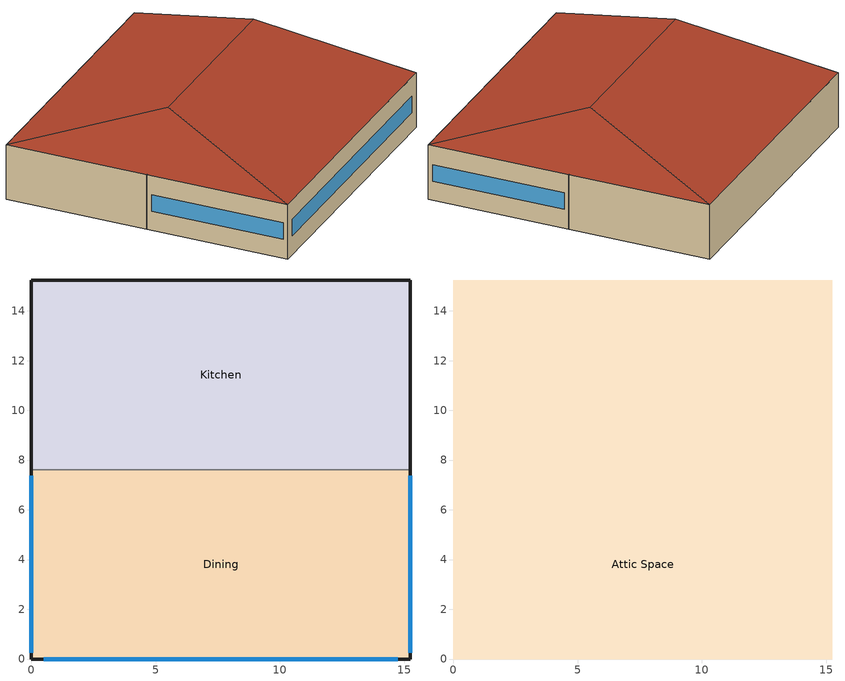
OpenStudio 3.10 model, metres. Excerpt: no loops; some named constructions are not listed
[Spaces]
Dining
 floor ground (Dining_Floor Base_CZ12-SlabOnOrBelowGradeF073): 15.24,7.62 15.24,0 0,0 0,7.62 z0
 wall outside (Base_CZ12-NonresMetalFrameWallU055): 0,7.62 0,0 15.24,0 15.24,7.62 z0:3.05
 wall to Kitchen (NACM_Interior Wall): 15.24,7.62 0,7.62 z0:3.05
 window (Base_AllCZ_FixedWindowU34): 15.24,0.25 15.24,7.37 / 0.51,0 14.74,0 / 0,7.37 0,0.25 z1.07:1.98
Kitchen
 floor ground (Kitchen_Floor Base_CZ12-SlabOnOrBelowGradeF073): 15.24,15.24 15.24,7.62 0,7.62 0,15.24 z0
 wall outside (Base_CZ12-NonresMetalFrameWallU055): 15.24,7.62 15.24,15.24 0,15.24 0,7.62 z0:3.05
Attic Space
 floor to Dining (NACM_Drop Ceiling): 15.24,7.62 15.24,0 0,0 0,7.62 z3.05
 floor to Kitchen (NACM_Drop Ceiling): 15.24,15.24 15.24,7.62 0,7.62 0,15.24 z3.05
 roof outside (Base_CZ12-SteepNonresWoodFramingAndOtherRoofU028): 12.7,7.62,5.59 15.24,0,3.05 15.24,15.24,3.05; 12.7,7.62,5.59 15.24,15.24,3.05 0,15.24,3.05 2.54,7.62,5.59; 2.54,7.62,5.59 0,0,3.05 15.24,0,3.05 12.7,7.62,5.59; 2.54,7.62,5.59 0,15.24,3.05 0,0,3.05
[SizingPeriod:DesignDay] Barometric Pressure {Pa}=100663; Wind Speed {m/s}=0.6; Wind Direction {deg}=260; Rain Indicator=No; Snow Indicator=No; Day of Month=21; Day Type=SummerDesignDay; Daylight Saving Time Indicator=No; Humidity Condition Type=Wetbulb; Dry-Bulb Temperature Range Modifier Type=DefaultMultipliers; Solar Model Indicator=ASHRAETau
Name | Maximum Dry-Bulb Temperature {C} | Daily Dry-Bulb Temperature Range {deltaC} | Month | Wetbulb or DewPoint at Maximum Dry-Bulb {C} | ASHRAE Clear Sky Optical Depth for Beam Irradiance | ASHRAE Clear Sky Optical Depth for Diffuse Irradiance
LOS ANGELES USC  September .4% Condns DB=>MCWB | 36.3 | 9.8 | 9 | 20.1 | 0.369 | 2.465
LOS ANGELES USC  October .4% Condns DB=>MCWB | 35.2 | 9.9 | 10 | 16.8 | 0.38 | 2.397
LOS ANGELES USC  November .4% Condns DB=>MCWB | 31.9 | 10.4 | 11 | 15.4 | 0.325 | 2.558
[Schedule:Day]
RestaurantGasEquipSat: 1, 0, 0.5, 2, 0, 0, 3, 0, 0, 4, 0, 0, 5, 0, 0, 6, 0, 0, 7, 0, 0, 8, 0, 0, 9, 0, 0.5, 10, 0, 0.5, 11, 0, 0.9, 12, 0, 0.9, 13, 0, 0.9, 14, 0, 0.9, 15, 0, 0.75, 16, 0, 0.75, 17, 0, 0.75, 18, 0, 0.9, 19, 0, 0.9, 20, 0, 0.9, 21, 0, 0.9, 22, 0, 0.75, 23, 0, 0.75, 24, 0, 0.5
RestaurantServiceHotWaterSun: 1, 0, 0.25, 2, 0, 0.2, 3, 0, 0.2, 4, 0, 0, 5, 0, 0, 6, 0, 0, 7, 0, 0, 8, 0, 0, 9, 0, 0, 10, 0, 0, 11, 0, 0.5, 12, 0, 0.5, 13, 0, 0.4, 14, 0, 0.4, 15, 0, 0.3, 16, 0, 0.3, 17, 0, 0.3, 18, 0, 0.4, 19, 0, 0.5, 20, 0, 0.5, 21, 0, 0.4, 22, 0, 0.5, 23, 0, 0.4, 24, 0, 0.2
RestaurantServiceHotWaterWD: 1, 0, 0.2, 2, 0, 0.15, 3, 0, 0.15, 4, 0, 0, 5, 0, 0, 6, 0, 0, 7, 0, 0, 8, 0, 0.6, 9, 0, 0.55, 10, 0, 0.45, 11, 0, 0.4, 12, 0, 0.45, 13, 0, 0.4, 14, 0, 0.35, 15, 0, 0.3, 16, 0, 0.3, 17, 0, 0.3, 18, 0, 0.4, 19, 0, 0.55, 20, 0, 0.6, 21, 0, 0.5, 22, 0, 0.55, 23, 0, 0.45, 24, 0, 0.25
RestaurantServiceHotWaterSat: 1, 0, 0.2, 2, 0, 0.15, 3, 0, 0.15, 4, 0, 0, 5, 0, 0, 6, 0, 0, 7, 0, 0, 8, 0, 0, 9, 0, 0, 10, 0, 0.5, 11, 0, 0.45, 12, 0, 0.5, 13, 0, 0.5, 14, 0, 0.45, 15, 0, 0.4, 16, 0, 0.4, 17, 0, 0.35, 18, 0, 0.4, 19, 0, 0.55, 20, 0, 0.55, 21, 0, 0.5, 22, 0, 0.55, 23, 0, 0.4, 24, 0, 0.3
RestaurantHVACAvailSun; DiningOAControl Schedule Week 1 Sunday; DiningOAControl Schedule Week 1 Holiday; DiningOAControl Schedule Week 1 Custom 1; DiningOAControl Schedule Week 1 Custom 2; Kitchen OAControl Schedule Week 1 Sunday; Kitchen OAControl Schedule Week 1 Holiday; Kitchen OAControl Schedule Week 1 Custom 1; Kitchen OAControl Schedule Week 1 Custom 2: 1, 0, 1, 2, 0, 1, 3, 0, 1, 4, 0, 0, 5, 0, 0, 6, 0, 0, 7, 0, 0, 8, 0, 0, 9, 0, 0, 10, 0, 1, 11, 0, 1, 12, 0, 1, 13, 0, 1, 14, 0, 1, 15, 0, 1, 16, 0, 1, 17, 0, 1, 18, 0, 1, 19, 0, 1, 20, 0, 1, 21, 0, 1, 22, 0, 1, 23, 0, 1, 24, 0, 1
RestaurantHVACAvailWD; DiningOAControl Schedule Week 1 Monday; DiningOAControl Schedule Week 1 Tuesday; DiningOAControl Schedule Week 1 Wednesday; DiningOAControl Schedule Week 1 Thursday; DiningOAControl Schedule Week 1 Friday; Kitchen OAControl Schedule Week 1 Monday; Kitchen OAControl Schedule Week 1 Tuesday; Kitchen OAControl Schedule Week 1 Wednesday; Kitchen OAControl Schedule Week 1 Thursday; Kitchen OAControl Schedule Week 1 Friday: 1, 0, 1, 2, 0, 1, 3, 0, 1, 4, 0, 0, 5, 0, 0, 6, 0, 0, 7, 0, 1, 8, 0, 1, 9, 0, 1, 10, 0, 1, 11, 0, 1, 12, 0, 1, 13, 0, 1, 14, 0, 1, 15, 0, 1, 16, 0, 1, 17, 0, 1, 18, 0, 1, 19, 0, 1, 20, 0, 1, 21, 0, 1, 22, 0, 1, 23, 0, 1, 24, 0, 1
RestaurantHVACAvailSat; DiningOAControl Schedule Week 1 Saturday; Kitchen OAControl Schedule Week 1 Saturday: 1, 0, 1, 2, 0, 1, 3, 0, 1, 4, 0, 0, 5, 0, 0, 6, 0, 0, 7, 0, 0, 8, 0, 0, 9, 0, 1, 10, 0, 1, 11, 0, 1, 12, 0, 1, 13, 0, 1, 14, 0, 1, 15, 0, 1, 16, 0, 1, 17, 0, 1, 18, 0, 1, 19, 0, 1, 20, 0, 1, 21, 0, 1, 22, 0, 1, 23, 0, 1, 24, 0, 1
AllOnHVACAvailDay; DiningOAControl Schedule Week 1 Summer; DiningOAControl Schedule Week 1 Winter; Kitchen OAControl Schedule Week 1 Summer; Kitchen OAControl Schedule Week 1 Winter: 1, 0, 1, 2, 0, 1, 3, 0, 1, 4, 0, 1, 5, 0, 1, 6, 0, 1, 7, 0, 1, 8, 0, 1, 9, 0, 1, 10, 0, 1, 11, 0, 1, 12, 0, 1, 13, 0, 1, 14, 0, 1, 15, 0, 1, 16, 0, 1, 17, 0, 1, 18, 0, 1, 19, 0, 1, 20, 0, 1, 21, 0, 1, 22, 0, 1, 23, 0, 1, 24, 0, 1
RestaurantClgSetptSun: 1, 0, 23.8889, 2, 0, 23.8889, 3, 0, 23.8889, 4, 0, 29.4444, 5, 0, 29.4444, 6, 0, 29.4444, 7, 0, 29.4444, 8, 0, 29.4444, 9, 0, 29.4444, 10, 0, 23.8889, 11, 0, 23.8889, 12, 0, 23.8889, 13, 0, 23.8889, 14, 0, 23.8889, 15, 0, 23.8889, 16, 0, 23.8889, 17, 0, 23.8889, 18, 0, 23.8889, 19, 0, 23.8889, 20, 0, 23.8889, 21, 0, 23.8889, 22, 0, 23.8889, 23, 0, 23.8889, 24, 0, 23.8889
RestaurantClgSetptWD: 1, 0, 23.8889, 2, 0, 23.8889, 3, 0, 23.8889, 4, 0, 29.4444, 5, 0, 29.4444, 6, 0, 29.4444, 7, 0, 23.8889, 8, 0, 23.8889, 9, 0, 23.8889, 10, 0, 23.8889, 11, 0, 23.8889, 12, 0, 23.8889, 13, 0, 23.8889, 14, 0, 23.8889, 15, 0, 23.8889, 16, 0, 23.8889, 17, 0, 23.8889, 18, 0, 23.8889, 19, 0, 23.8889, 20, 0, 23.8889, 21, 0, 23.8889, 22, 0, 23.8889, 23, 0, 23.8889, 24, 0, 23.8889
RestaurantClgSetptSat: 1, 0, 23.8889, 2, 0, 23.8889, 3, 0, 23.8889, 4, 0, 29.4444, 5, 0, 29.4444, 6, 0, 29.4444, 7, 0, 29.4444, 8, 0, 29.4444, 9, 0, 23.8889, 10, 0, 23.8889, 11, 0, 23.8889, 12, 0, 23.8889, 13, 0, 23.8889, 14, 0, 23.8889, 15, 0, 23.8889, 16, 0, 23.8889, 17, 0, 23.8889, 18, 0, 23.8889, 19, 0, 23.8889, 20, 0, 23.8889, 21, 0, 23.8889, 22, 0, 23.8889, 23, 0, 23.8889, 24, 0, 23.8889
RestaurantHtgSetptSun: 1, 0, 21.1111, 2, 0, 21.1111, 3, 0, 21.1111, 4, 0, 15.5556, 5, 0, 15.5556, 6, 0, 15.5556, 7, 0, 15.5556, 8, 0, 15.5556, 9, 0, 15.5556, 10, 0, 21.1111, 11, 0, 21.1111, 12, 0, 21.1111, 13, 0, 21.1111, 14, 0, 21.1111, 15, 0, 21.1111, 16, 0, 21.1111, 17, 0, 21.1111, 18, 0, 21.1111, 19, 0, 21.1111, 20, 0, 21.1111, 21, 0, 21.1111, 22, 0, 21.1111, 23, 0, 21.1111, 24, 0, 21.1111
RestaurantHtgSetptWD: 1, 0, 21.1111, 2, 0, 21.1111, 3, 0, 21.1111, 4, 0, 15.5556, 5, 0, 15.5556, 6, 0, 15.5556, 7, 0, 21.1111, 8, 0, 21.1111, 9, 0, 21.1111, 10, 0, 21.1111, 11, 0, 21.1111, 12, 0, 21.1111, 13, 0, 21.1111, 14, 0, 21.1111, 15, 0, 21.1111, 16, 0, 21.1111, 17, 0, 21.1111, 18, 0, 21.1111, 19, 0, 21.1111, 20, 0, 21.1111, 21, 0, 21.1111, 22, 0, 21.1111, 23, 0, 21.1111, 24, 0, 21.1111
RestaurantHtgSetptSat: 1, 0, 21.1111, 2, 0, 21.1111, 3, 0, 21.1111, 4, 0, 15.5556, 5, 0, 15.5556, 6, 0, 15.5556, 7, 0, 15.5556, 8, 0, 15.5556, 9, 0, 21.1111, 10, 0, 21.1111, 11, 0, 21.1111, 12, 0, 21.1111, 13, 0, 21.1111, 14, 0, 21.1111, 15, 0, 21.1111, 16, 0, 21.1111, 17, 0, 21.1111, 18, 0, 21.1111, 19, 0, 21.1111, 20, 0, 21.1111, 21, 0, 21.1111, 22, 0, 21.1111, 23, 0, 21.1111, 24, 0, 21.1111
RestaurantExhaustHoodEqualOrLessThan5000cfmSun: 1, 0, 0, 2, 0, 0, 3, 0, 0, 4, 0, 0, 5, 0, 0, 6, 0, 0, 7, 0, 0, 8, 0, 0, 9, 0, 0, 10, 0, 1, 11, 0, 1, 12, 0, 1, 13, 0, 1, 14, 0, 1, 15, 0, 1, 16, 0, 1, 17, 0, 1, 18, 0, 1, 19, 0, 1, 20, 0, 0, 21, 0, 0, 22, 0, 0, 23, 0, 0, 24, 0, 0
RestaurantExhaustHoodEqualOrLessThan5000cfmWD: 1, 0, 0, 2, 0, 0, 3, 0, 0, 4, 0, 0, 5, 0, 0, 6, 0, 0, 7, 0, 1, 8, 0, 1, 9, 0, 1, 10, 0, 1, 11, 0, 1, 12, 0, 1, 13, 0, 1, 14, 0, 1, 15, 0, 1, 16, 0, 1, 17, 0, 1, 18, 0, 1, 19, 0, 1, 20, 0, 0, 21, 0, 0, 22, 0, 0, 23, 0, 0, 24, 0, 0
RestaurantExhaustHoodEqualOrLessThan5000cfmSat: 1, 0, 0, 2, 0, 0, 3, 0, 0, 4, 0, 0, 5, 0, 0, 6, 0, 0, 7, 0, 0, 8, 0, 0, 9, 0, 1, 10, 0, 1, 11, 0, 1, 12, 0, 1, 13, 0, 1, 14, 0, 1, 15, 0, 1, 16, 0, 1, 17, 0, 1, 18, 0, 1, 19, 0, 1, 20, 0, 0, 21, 0, 0, 22, 0, 0, 23, 0, 0, 24, 0, 0
